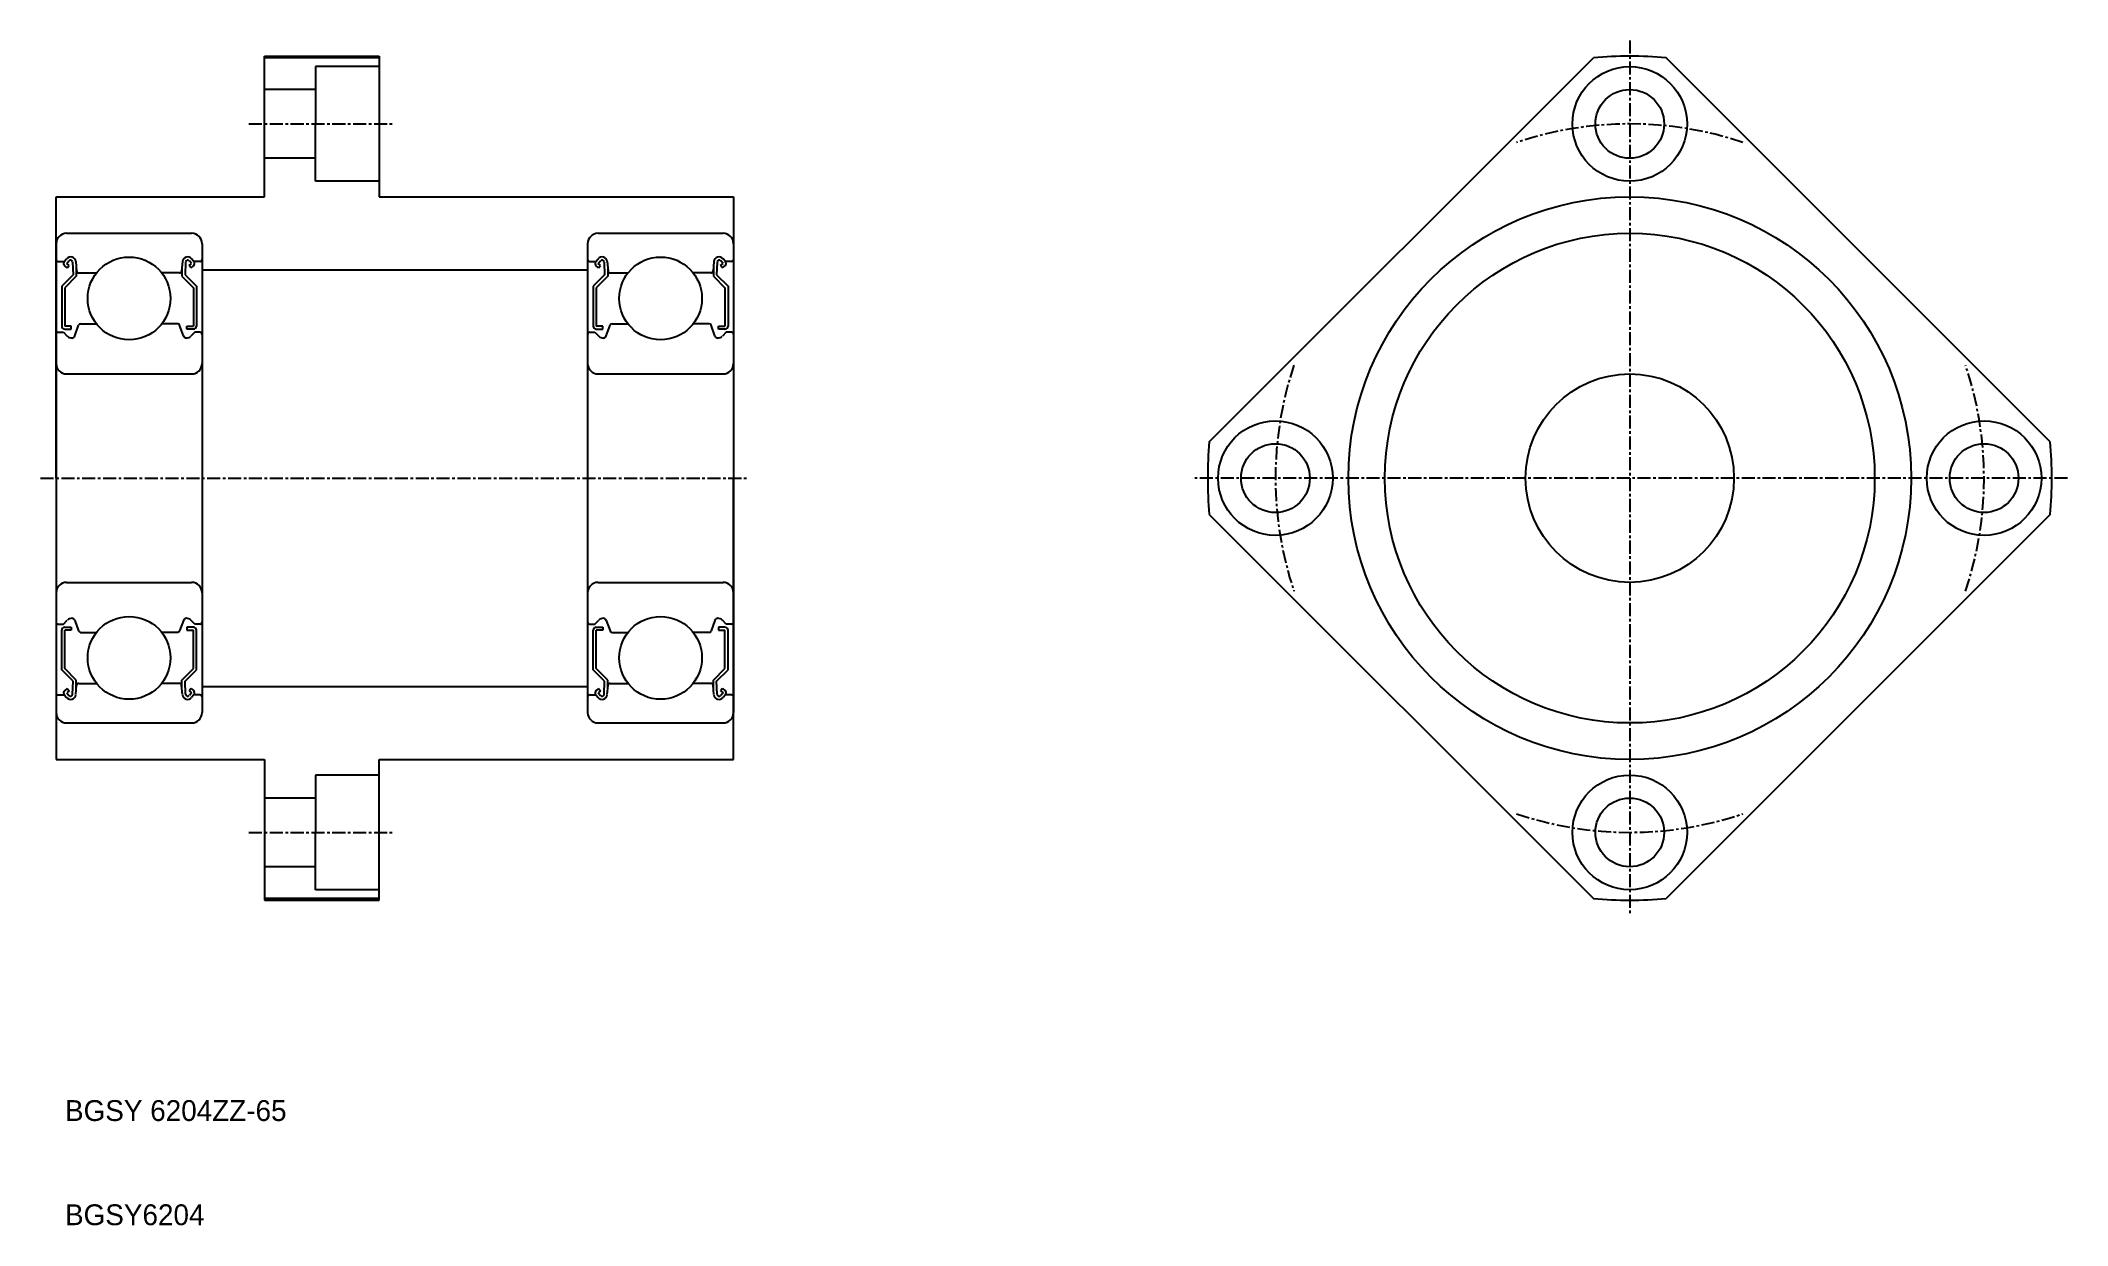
# Model space of a CAD drawing. Extents: x 94 to 289, y 55 to 169.
import ezdxf

# ---------------------------------------------------------------- set-up
doc = ezdxf.new("R2010")
doc.units = 0
doc.linetypes.add('CENTER', pattern=[2, 1.25, -0.25, 0.25, -0.25])
doc.linetypes.add('DASHED', pattern=[19.05, 12.7, -6.35])
doc.layers.get('0').update_dxf_attribs({"linetype": 'CONTINUOUS'})
doc.layers.add('CENTER', color=1, linetype='CENTER')

msp = doc.modelspace()

# ---------------------------------------------------------------- linework, layer by layer
for p, q in [((115.91, 167.4), (126.91, 167.4)), ((115.91, 153.9), (115.91, 167.4)), ((126.91, 167.4), (126.91, 153.9)), ((126.91, 167.25), (115.91, 167.25)), ((206.56, 130.39), (243.42, 167.25)), ((287.26, 130.39), (250.4, 167.25)), ((95.91, 126.9), (95.91, 153.9)), ((95.91, 153.9), (115.91, 153.9)), ((126.91, 153.9), (160.91, 153.9)), ((160.91, 153.9), (160.91, 126.9)), ((96.91, 150.4), (108.91, 150.4)), ((147.91, 150.4), (159.91, 150.4)), ((95.91, 149.4), (95.91, 104.4)), ((96.69, 147.7), (96.91, 147.96)), ((109.13, 147.7), (108.91, 147.96)), ((109.91, 149.4), (109.91, 104.4)), ((146.91, 149.4), (146.91, 104.4)), ((147.69, 147.7), (147.91, 147.96)), ((160.13, 147.7), (159.91, 147.96)), ((160.91, 149.4), (160.91, 104.4)), ((96.11, 147.7), (96.69, 147.7)), ((97.54, 146.41), (96.44, 145.31)), ((96.96, 147.09), (96.73, 147.28)), ((97.84, 146.28), (96.74, 145.18)), ((96.92, 147.51), (97.14, 147.77)), ((97.15, 147.32), (96.92, 147.51)), ((96.96, 147.09), (97.15, 147.32)), ((97.49, 147.64), (97.54, 146.41)), ((97.79, 147.69), (97.87, 146.78)), ((97.84, 147.13), (97.84, 146.28)), ((98.07, 146.6), (99.79, 146.6)), ((107.75, 146.6), (106.03, 146.6)), ((108.03, 147.69), (107.95, 146.78)), ((107.98, 147.13), (107.98, 146.28)), ((107.98, 146.28), (109.08, 145.18)), ((108.33, 147.64), (108.28, 146.41)), ((108.28, 146.41), (109.38, 145.31)), ((108.67, 147.32), (108.9, 147.51)), ((108.86, 147.09), (108.67, 147.32)), ((108.9, 147.51), (108.69, 147.77)), ((108.86, 147.09), (109.09, 147.28)), ((109.71, 147.7), (109.13, 147.7)), ((147.11, 147.7), (147.69, 147.7)), ((148.54, 146.41), (147.44, 145.31)), ((147.96, 147.09), (147.73, 147.28)), ((148.84, 146.28), (147.74, 145.18)), ((147.92, 147.51), (148.14, 147.77)), ((148.15, 147.32), (147.92, 147.51)), ((147.96, 147.09), (148.15, 147.32)), ((148.49, 147.64), (148.54, 146.41)), ((148.79, 147.69), (148.87, 146.78)), ((148.84, 147.13), (148.84, 146.28)), ((149.07, 146.6), (150.79, 146.6)), ((158.75, 146.6), (157.03, 146.6)), ((159.03, 147.69), (158.95, 146.78)), ((158.98, 147.13), (158.98, 146.28)), ((158.98, 146.28), (160.08, 145.18)), ((159.33, 147.64), (159.28, 146.41)), ((159.28, 146.41), (160.38, 145.31)), ((159.67, 147.32), (159.9, 147.51)), ((159.86, 147.09), (159.67, 147.32)), ((159.9, 147.51), (159.69, 147.77)), ((159.86, 147.09), (160.09, 147.28)), ((160.71, 147.7), (160.13, 147.7)), ((96.44, 145.31), (96.44, 141.5)), ((96.74, 145.18), (96.74, 141.5)), ((109.08, 145.18), (109.08, 141.5)), ((109.38, 145.31), (109.38, 141.5)), ((147.44, 145.31), (147.44, 141.5)), ((147.74, 145.18), (147.74, 141.5)), ((160.08, 145.18), (160.08, 141.5)), ((160.38, 145.31), (160.38, 141.5)), ((96.11, 140.9), (96.61, 140.9)), ((96.61, 140.9), (96.98, 140.53)), ((97.36, 141.5), (96.74, 141.5)), ((96.74, 141.2), (97.36, 141.2)), ((97.36, 141.2), (97.36, 141.5)), ((97.69, 140.55), (98.06, 141.57)), ((98.25, 141.7), (99.79, 141.7)), ((107.57, 141.7), (106.03, 141.7)), ((108.13, 140.55), (107.76, 141.57)), ((108.46, 141.5), (109.08, 141.5)), ((108.46, 141.2), (108.46, 141.5)), ((109.08, 141.2), (108.46, 141.2)), ((109.21, 140.9), (108.84, 140.53)), ((109.71, 140.9), (109.21, 140.9)), ((147.11, 140.9), (147.61, 140.9)), ((147.61, 140.9), (147.98, 140.53)), ((148.36, 141.5), (147.74, 141.5)), ((147.74, 141.2), (148.36, 141.2)), ((148.36, 141.2), (148.36, 141.5)), ((148.69, 140.55), (149.06, 141.57)), ((149.25, 141.7), (150.79, 141.7)), ((158.57, 141.7), (157.03, 141.7)), ((159.13, 140.55), (158.76, 141.57)), ((159.46, 141.5), (160.08, 141.5)), ((159.46, 141.2), (159.46, 141.5)), ((160.08, 141.2), (159.46, 141.2)), ((160.21, 140.9), (159.84, 140.53)), ((160.71, 140.9), (160.21, 140.9)), ((96.91, 136.9), (108.91, 136.9)), ((147.91, 136.9), (159.91, 136.9)), ((95.91, 126.9), (95.91, 99.9)), ((160.91, 99.9), (160.91, 126.9)), ((206.56, 123.41), (243.42, 86.55)), ((287.26, 123.41), (250.4, 86.55)), ((96.91, 116.9), (108.91, 116.9)), ((147.91, 116.9), (159.91, 116.9)), ((96.11, 112.9), (96.61, 112.9)), ((96.61, 112.9), (96.98, 113.28)), ((97.69, 113.25), (98.06, 112.23)), ((108.13, 113.25), (107.76, 112.23)), ((109.21, 112.9), (108.84, 113.28)), ((109.71, 112.9), (109.21, 112.9)), ((147.11, 112.9), (147.61, 112.9)), ((147.61, 112.9), (147.98, 113.28)), ((148.69, 113.25), (149.06, 112.23)), ((159.13, 113.25), (158.76, 112.23)), ((160.21, 112.9), (159.84, 113.28)), ((160.71, 112.9), (160.21, 112.9)), ((96.44, 108.5), (96.44, 112.3)), ((96.74, 112.6), (97.36, 112.6)), ((96.74, 108.62), (96.74, 112.3)), ((97.36, 112.3), (96.74, 112.3)), ((97.36, 112.6), (97.36, 112.3)), ((98.25, 112.1), (99.79, 112.1)), ((107.57, 112.1), (106.03, 112.1)), ((108.46, 112.6), (108.46, 112.3)), ((109.08, 112.6), (108.46, 112.6)), ((108.46, 112.3), (109.08, 112.3)), ((109.08, 108.62), (109.08, 112.3)), ((109.38, 108.5), (109.38, 112.3)), ((147.44, 108.5), (147.44, 112.3)), ((147.74, 112.6), (148.36, 112.6)), ((147.74, 108.62), (147.74, 112.3)), ((148.36, 112.3), (147.74, 112.3)), ((148.36, 112.6), (148.36, 112.3)), ((149.25, 112.1), (150.79, 112.1)), ((158.57, 112.1), (157.03, 112.1)), ((159.46, 112.6), (159.46, 112.3)), ((160.08, 112.6), (159.46, 112.6)), ((159.46, 112.3), (160.08, 112.3)), ((160.08, 108.62), (160.08, 112.3)), ((160.38, 108.5), (160.38, 112.3)), ((97.54, 107.4), (96.44, 108.5)), ((97.84, 107.52), (96.74, 108.62)), ((97.49, 106.16), (97.54, 107.4)), ((97.79, 106.12), (97.87, 107.02)), ((97.84, 106.67), (97.84, 107.52)), ((98.07, 107.2), (99.79, 107.2)), ((107.75, 107.2), (106.03, 107.2)), ((108.03, 106.12), (107.95, 107.02)), ((107.98, 107.52), (109.08, 108.62)), ((107.98, 106.67), (107.98, 107.52)), ((108.28, 107.4), (109.38, 108.5)), ((108.33, 106.16), (108.28, 107.4)), ((148.54, 107.4), (147.44, 108.5)), ((148.84, 107.52), (147.74, 108.62)), ((148.49, 106.16), (148.54, 107.4)), ((148.79, 106.12), (148.87, 107.02)), ((148.84, 106.67), (148.84, 107.52)), ((149.07, 107.2), (150.79, 107.2)), ((158.75, 107.2), (157.03, 107.2)), ((159.03, 106.12), (158.95, 107.02)), ((158.98, 107.52), (160.08, 108.62)), ((158.98, 106.67), (158.98, 107.52)), ((159.28, 107.4), (160.38, 108.5)), ((159.33, 106.16), (159.28, 107.4)), ((96.11, 106.1), (96.69, 106.1)), ((96.69, 106.1), (96.91, 105.84)), ((96.96, 106.72), (96.73, 106.52)), ((97.15, 106.49), (96.92, 106.29)), ((96.92, 106.29), (97.14, 106.04)), ((96.96, 106.72), (97.15, 106.49)), ((108.86, 106.72), (108.67, 106.49)), ((108.67, 106.49), (108.9, 106.29)), ((108.9, 106.29), (108.69, 106.04)), ((108.86, 106.72), (109.09, 106.52)), ((109.13, 106.1), (108.91, 105.84)), ((109.71, 106.1), (109.13, 106.1)), ((147.11, 106.1), (147.69, 106.1)), ((147.69, 106.1), (147.91, 105.84)), ((147.96, 106.72), (147.73, 106.52)), ((148.15, 106.49), (147.92, 106.29)), ((147.92, 106.29), (148.14, 106.04)), ((147.96, 106.72), (148.15, 106.49)), ((159.86, 106.72), (159.67, 106.49)), ((159.67, 106.49), (159.9, 106.29)), ((159.9, 106.29), (159.69, 106.04)), ((159.86, 106.72), (160.09, 106.52)), ((160.13, 106.1), (159.91, 105.84)), ((160.71, 106.1), (160.13, 106.1)), ((96.91, 103.4), (108.91, 103.4)), ((100.21, 103.4), (100.21, 103.4)), ((102.91, 103.4), (102.91, 103.4)), ((147.91, 103.4), (159.91, 103.4)), ((151.21, 103.4), (151.21, 103.4)), ((153.91, 103.4), (153.91, 103.4)), ((95.91, 99.9), (115.91, 99.9)), ((115.91, 99.9), (115.91, 86.4)), ((126.91, 99.9), (160.91, 99.9)), ((126.91, 86.4), (126.91, 99.9)), ((126.91, 86.55), (115.91, 86.55)), ((115.91, 86.4), (126.91, 86.4))]:
    msp.add_line(p, q)
at = {"color": 3, "linetype": 'DASHED'}
for p, q in [((126.91, 166.4), (120.81, 166.4)), ((120.81, 166.4), (120.81, 160.9)), ((120.81, 164.2), (115.91, 164.2)), ((120.81, 155.4), (120.81, 160.9)), ((120.81, 157.6), (115.91, 157.6)), ((126.91, 155.4), (120.81, 155.4)), ((126.91, 98.4), (120.81, 98.4)), ((120.81, 98.4), (120.81, 92.9)), ((120.81, 96.2), (115.91, 96.2)), ((120.81, 87.4), (120.81, 92.9)), ((120.81, 89.6), (115.91, 89.6)), ((126.91, 87.4), (120.81, 87.4))]:
    msp.add_line(p, q, dxfattribs=at)
at = {"color": 7, "linetype": 'CONTINUOUS'}
for p, q in [((109.91, 146.9), (146.91, 146.9)), ((109.91, 106.9), (146.91, 106.9))]:
    msp.add_line(p, q, dxfattribs=at)
for centre, radius in [((246.91, 160.9), 5.5), ((246.91, 160.9), 3.3), ((246.91, 126.9), 27), ((246.91, 126.9), 23.5), ((102.91, 144.15), 3.97), ((153.91, 144.15), 3.97), ((246.91, 126.9), 10), ((212.91, 126.9), 5.5), ((280.91, 126.9), 5.5), ((212.91, 126.9), 3.3), ((280.91, 126.9), 3.3), ((102.91, 109.65), 3.97), ((153.91, 109.65), 3.97), ((246.91, 92.9), 5.5), ((246.91, 92.9), 3.3)]:
    msp.add_circle(centre, radius)
for centre, radius, start, end in [((246.91, 126.9), 40.5, 85.0546, 94.9454), ((96.91, 149.4), 1, 90, 180), ((108.91, 149.4), 1, 0, 90), ((147.91, 149.4), 1, 90, 180), ((159.91, 149.4), 1, 0, 90), ((96.11, 147.9), 0.2, 180, 270), ((97.29, 147.64), 0.5, 4.987, 139.9098), ((97.29, 147.64), 0.2, 2.3754, 139.9922), ((108.53, 147.64), 0.5, 40.0902, 175.013), ((108.53, 147.64), 0.2, 40.0078, 177.6246), ((109.71, 147.9), 0.2, 270, 0), ((147.11, 147.9), 0.2, 180, 270), ((148.29, 147.64), 0.5, 4.987, 139.9098), ((148.29, 147.64), 0.2, 2.3754, 139.9922), ((159.53, 147.64), 0.5, 40.0902, 175.013), ((159.53, 147.64), 0.2, 40.0078, 177.6246), ((160.71, 147.9), 0.2, 270, 0), ((96.92, 147.51), 0.3, 139.9098, 229.9963), ((98.07, 146.8), 0.2, 184.987, 270), ((107.75, 146.8), 0.2, 270, 355.013), ((108.9, 147.51), 0.3, 310.0037, 40.0902), ((147.92, 147.51), 0.3, 139.9098, 229.9963), ((149.07, 146.8), 0.2, 184.987, 270), ((158.75, 146.8), 0.2, 270, 355.013), ((159.9, 147.51), 0.3, 310.0037, 40.0902), ((96.11, 140.7), 0.2, 90, 180), ((96.74, 141.5), 0.3, 180, 270), ((97.41, 140.95), 0.6, 225, 272.8048), ((97.41, 140.65), 0.3, 265.5374, 340.0299), ((98.25, 141.5), 0.2, 90, 160.0299), ((107.57, 141.5), 0.2, 19.9701, 90), ((108.41, 140.65), 0.3, 199.9701, 274.4626), ((108.41, 140.95), 0.6, 267.1952, 315), ((109.08, 141.5), 0.3, 270, 0), ((109.71, 140.7), 0.2, 0, 90), ((147.11, 140.7), 0.2, 90, 180), ((147.74, 141.5), 0.3, 180, 270), ((148.41, 140.95), 0.6, 225, 272.8048), ((148.41, 140.65), 0.3, 265.5374, 340.0299), ((149.25, 141.5), 0.2, 90, 160.0299), ((158.57, 141.5), 0.2, 19.9701, 90), ((159.41, 140.65), 0.3, 199.9701, 274.4626), ((159.41, 140.95), 0.6, 267.1952, 315), ((160.08, 141.5), 0.3, 270, 0), ((160.71, 140.7), 0.2, 0, 90), ((96.91, 137.9), 1, 180, 270), ((108.91, 137.9), 1, 270, 0), ((147.91, 137.9), 1, 180, 270), ((159.91, 137.9), 1, 270, 0), ((246.91, 126.9), 40.5, 175.0546, 184.9454), ((246.91, 126.9), 40.5, 355.0546, 4.9454), ((96.91, 115.9), 1, 90, 180), ((108.91, 115.9), 1, 0, 90), ((147.91, 115.9), 1, 90, 180), ((159.91, 115.9), 1, 0, 90), ((96.11, 113.1), 0.2, 180, 270), ((97.41, 112.85), 0.6, 87.1952, 135), ((97.41, 113.15), 0.3, 19.9701, 94.4626), ((108.41, 113.15), 0.3, 85.5374, 160.0299), ((108.41, 112.85), 0.6, 45, 92.8048), ((109.71, 113.1), 0.2, 270, 0), ((147.11, 113.1), 0.2, 180, 270), ((148.41, 112.85), 0.6, 87.1952, 135), ((148.41, 113.15), 0.3, 19.9701, 94.4626), ((159.41, 113.15), 0.3, 85.5374, 160.0299), ((159.41, 112.85), 0.6, 45, 92.8048), ((160.71, 113.1), 0.2, 270, 0), ((96.74, 112.3), 0.3, 90, 180), ((98.25, 112.3), 0.2, 199.9701, 270), ((107.57, 112.3), 0.2, 270, 340.0299), ((109.08, 112.3), 0.3, 0, 90), ((147.74, 112.3), 0.3, 90, 180), ((149.25, 112.3), 0.2, 199.9701, 270), ((158.57, 112.3), 0.2, 270, 340.0299), ((160.08, 112.3), 0.3, 0, 90), ((98.07, 107), 0.2, 90, 175.013), ((107.75, 107), 0.2, 4.987, 90), ((149.07, 107), 0.2, 90, 175.013), ((158.75, 107), 0.2, 4.987, 90), ((96.11, 105.9), 0.2, 90, 180), ((96.92, 106.29), 0.3, 130.0037, 220.0902), ((97.29, 106.16), 0.5, 220.0902, 355.013), ((97.29, 106.17), 0.2, 220.0078, 357.6246), ((108.53, 106.16), 0.5, 184.987, 319.9098), ((108.53, 106.17), 0.2, 182.3754, 319.9922), ((108.9, 106.29), 0.3, 319.9098, 49.9963), ((109.71, 105.9), 0.2, 0, 90), ((147.11, 105.9), 0.2, 90, 180), ((147.92, 106.29), 0.3, 130.0037, 220.0902), ((148.29, 106.16), 0.5, 220.0902, 355.013), ((148.29, 106.17), 0.2, 220.0078, 357.6246), ((159.53, 106.16), 0.5, 184.987, 319.9098), ((159.53, 106.17), 0.2, 182.3754, 319.9922), ((159.9, 106.29), 0.3, 319.9098, 49.9963), ((160.71, 105.9), 0.2, 0, 90), ((96.91, 104.4), 1, 180, 270), ((108.91, 104.4), 1, 270, 0), ((147.91, 104.4), 1, 180, 270), ((159.91, 104.4), 1, 270, 0), ((246.91, 126.9), 40.5, 265.0546, 274.9454)]:
    msp.add_arc(centre, radius, start, end)
at = {"layer": 'CENTER', "color": 1, "linetype": 'CENTER'}
for p, q in [((246.91, 168.9), (246.91, 84.9)), ((114.41, 160.9), (128.41, 160.9)), ((94.41, 126.9), (162.41, 126.9)), ((288.91, 126.9), (204.91, 126.9)), ((114.41, 92.9), (128.41, 92.9))]:
    msp.add_line(p, q, dxfattribs=at)
for start, end in [(71.3813, 108.6187), (161.3813, 198.6187), (341.3813, 18.6187), (251.3813, 288.6187)]:
    msp.add_arc((246.91, 126.9), 34, start, end, dxfattribs=at)

# ---------------------------------------------------------------- texts
for s, p in [('BGSY 6204ZZ-65', (96.76, 65.2)), ('BGSY6204', (96.76, 55.2))]:
    msp.add_text(s, height=2).set_placement(p)

doc.saveas('drawing.dxf')
